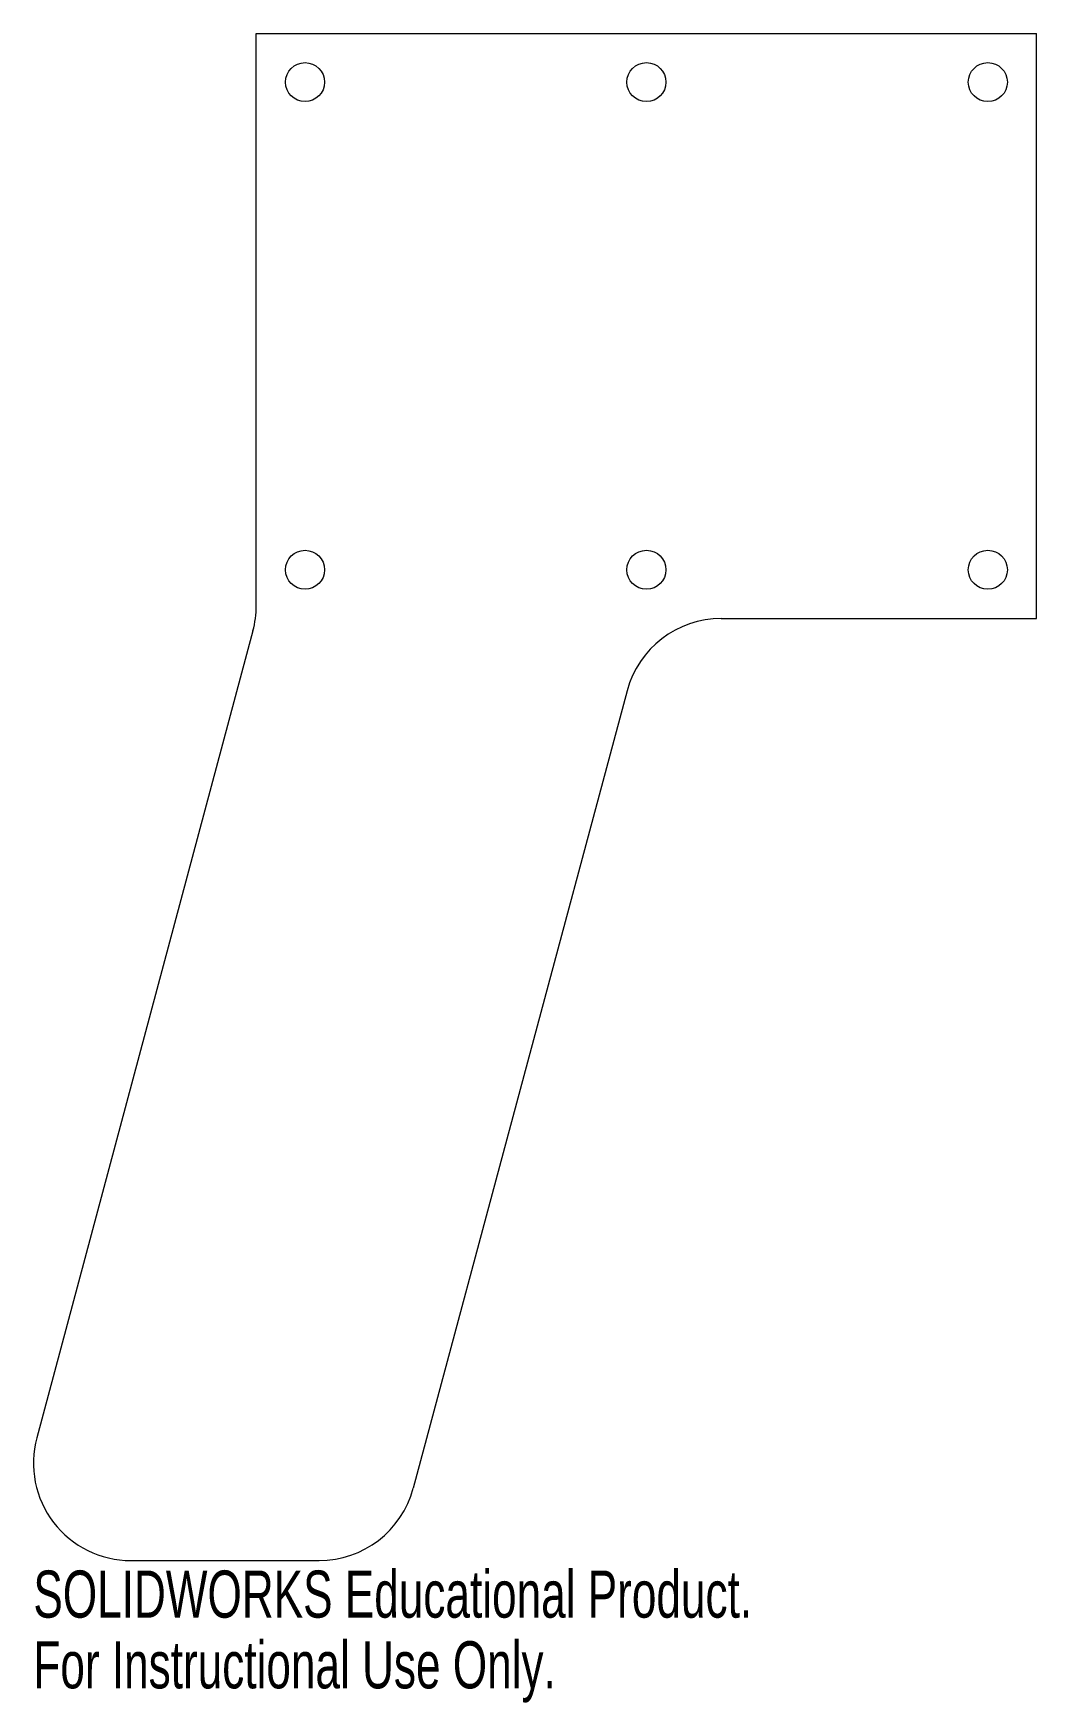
# Model space of a CAD drawing. Header units: millimetres. Extents: x -23 to 80, y -111 to 60.
import ezdxf

# ---------------------------------------------------------------- set-up
doc = ezdxf.new("R2010")
doc.units = ezdxf.units.MM
doc.styles.add('SLDTEXTSTYLE0', font='TXT', dxfattribs={"width": 0.7})

msp = doc.modelspace()

# ---------------------------------------------------------------- linework, layer by layer
at = {"color": 7, "linetype": 'Continuous', "lineweight": 15}
for p, q in [((0, 1.32), (0, 60)), ((0, 60), (80, 60)), ((80, 0), (80, 60)), ((47.67, 0), (80, 0)), ((-0.34, -1.27), (-22.51, -84)), ((38.01, -7.41), (16.1, -89.18)), ((-12.85, -96.59), (6.44, -96.59))]:
    msp.add_line(p, q, dxfattribs=at)
for centre in [(5, 55), (40, 55), (75, 55), (5, 5), (40, 5), (75, 5)]:
    msp.add_circle(centre, 2, dxfattribs=at)
for centre, start, end in [((-10, 1.32), 345, 0), ((47.67, -10), 90, 165), ((-12.85, -86.59), 165, 270), ((6.44, -86.59), 270, 345)]:
    msp.add_arc(centre, 10, start, end, dxfattribs=at)

# ---------------------------------------------------------------- texts
at = {"color": 7, "linetype": 'Continuous', "char_height": 4.8336, "attachment_point": 1, "style": 'SLDTEXTSTYLE0'}
for s, insert in [('SOLIDWORKS Educational Product.', (-22.85, -97.61)), ('For Instructional Use Only.', (-22.85, -104.86))]:
    msp.add_mtext(s, dxfattribs=dict(at, insert=insert))

doc.saveas('drawing.dxf')
